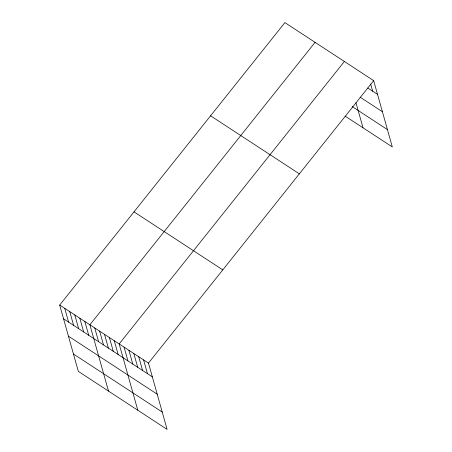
<?xml version="1.0" encoding="UTF-8"?>
<svg xmlns="http://www.w3.org/2000/svg" width="452" height="452" viewBox="0 0 452 452"><rect width="100%" height="100%" fill="white"/><g stroke="black" fill="none" stroke-linecap="round" stroke-linejoin="round"><path stroke-width="0.68" d="M59.692 305.055L148.471 363.092L167.104 429.4L78.332 371.363L59.692 305.055L284.896 22.6L373.668 80.637L392.308 146.945L345.108 116.091M315.078 42.335L89.875 324.79L108.514 391.093M344.373 61.483L119.175 343.938L137.809 410.246M148.471 363.092L373.668 80.637M367.77 88.01L377.533 94.395M360.165 97.191L382.409 111.734M352.17 106.548L387.432 129.605M210.575 115.808L299.354 173.85M134.007 211.847L222.785 269.884M63.557 318.807L152.335 376.849M68.433 336.152L157.211 394.189M73.456 354.018L162.234 412.06M370.629 83.999L372.651 91.202M355.984 102.79L363.012 127.792M143.589 359.899L147.454 373.657M138.702 356.707L142.572 370.465M133.82 353.515L137.685 367.273M128.939 350.323L132.803 364.08M124.057 347.13L127.922 360.888M114.288 340.746L118.158 354.504M109.407 337.559L113.271 351.311M104.525 334.367L108.39 348.119M99.643 331.175L103.508 344.927M94.762 327.982L98.626 341.735M84.846 321.496L88.711 335.254M79.818 318.208L83.682 331.966M74.783 314.92L78.654 328.672M69.755 311.631L73.62 325.383M64.726 308.343L68.591 322.095"/></g></svg>
